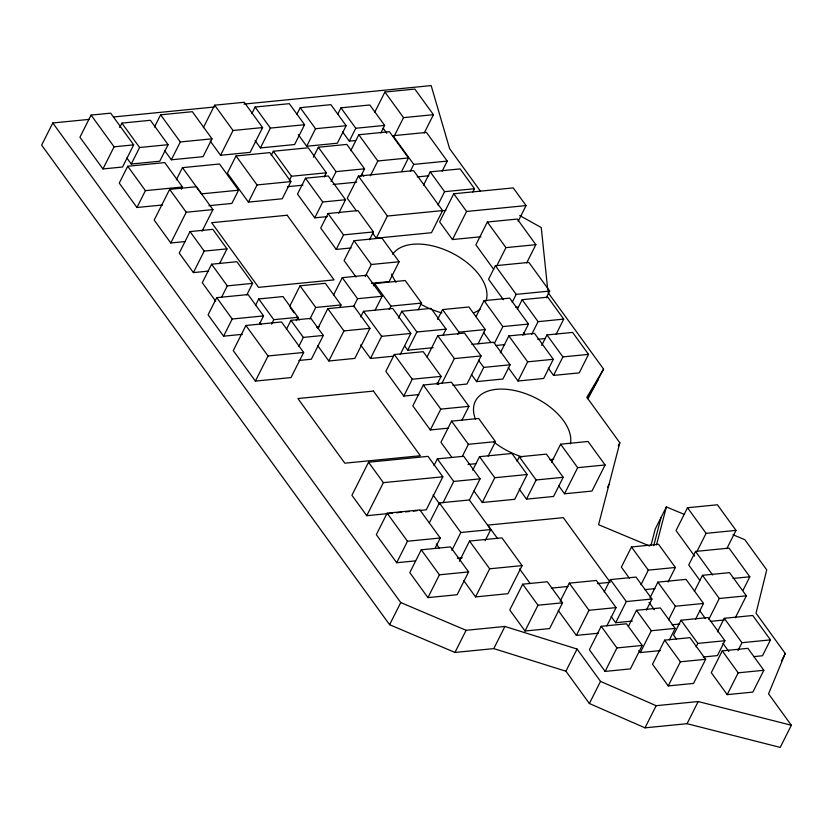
<?xml version="1.0" encoding="UTF-8"?>
<svg xmlns="http://www.w3.org/2000/svg" width="833" height="833" viewBox="0 0 833 833"><rect width="100%" height="100%" fill="white"/><g stroke="black" fill="none" stroke-linecap="round" stroke-linejoin="round"><path stroke-width="1.25" d="M548.031 292.539L603.571 369.081L586.869 397.341L619.835 442.781L598.573 524.707L649.636 546.031M651.104 544.969L655.227 529.07L666.369 506.922L684.205 514.367M653.749 545.636L661.048 517.501M656.519 544.844L666.369 506.922M732.946 534.734L744.837 539.69L766.735 569.887L756.041 613.203L785.248 653.468L768.557 693.847L791.35 725.262L780.209 747.409L687.048 723.69L645.013 727.844L589.379 703.531L565.93 671.2L493.792 648.605L454.964 652.447L389.605 624.708L41.65 145.119L52.791 122.972L88.944 119.4M91.078 115.089L79.937 137.226L102.948 168.943L122.545 167.017L133.686 144.869L110.674 113.153L91.078 115.089L114.09 146.806L133.686 144.869M119.671 127.511L121.889 123.107L150.388 120.285L168.089 144.682L159.769 161.217L131.27 164.028L126.845 157.926M102.948 168.943L114.09 146.806M181.334 189.237L182.469 186.988L164.767 162.591L127.72 166.246L119.244 183.104L136.945 207.5L162.487 204.98M131.27 164.028L139.59 147.503L168.089 144.682M154.449 127.085L160.623 114.819L192.329 111.684L212.019 138.819L203.044 156.677L171.338 159.801L164.518 150.409M136.945 207.5L145.421 190.642L182.469 186.988M171.338 159.801L180.313 141.954L212.019 138.819M202.075 231.23L212.956 209.604L196.359 186.727L169.651 189.362L154.188 220.099L170.786 242.976L184.78 241.591M176.357 179.761L182.458 167.641L219.506 163.986L238.53 190.216L231.886 203.429L208.885 205.699M203.325 127.72L214.664 105.187L244.225 102.261L262.593 127.574L250.129 152.366L220.558 155.282L210.27 141.11M170.786 242.976L186.238 212.238L212.956 209.604M220.558 155.282L233.032 130.5L262.593 127.574M219.6 263.551L226.993 248.859L212.832 229.335L190.039 231.595L179.23 253.076L193.391 272.589L208.594 271.089M251.795 113.652L255.127 107.04L289.322 103.667L304.586 124.711L294.611 144.536L260.417 147.92L255.075 140.558M236.031 155.958L227.388 173.149L248.411 202.117L282.252 198.775L290.894 181.594L269.882 152.616L236.031 155.958L257.053 184.936L290.894 181.594M193.391 272.589L204.2 251.108L226.993 248.859M260.417 147.92L270.392 128.084L304.586 124.711M246.776 294.944L252.597 283.376L236.884 261.718L211.592 264.217L202.284 282.731L215.747 301.286M271.204 155.469L273.328 151.242L308.241 147.795L326.38 172.806L324.256 177.033M248.411 202.117L257.053 184.936M296.944 114.246L300.244 107.686L330.878 104.656L346.153 125.7L337.344 143.214L306.7 146.244L298.308 134.665M259.532 323.922L263.561 315.905L248.067 294.559L216.726 297.652L208.083 314.843L223.567 336.188L242.382 334.335M221.484 297.443L227.305 285.875L252.597 283.376M289.343 180.48L291.477 176.252L326.38 172.806M306.7 146.244L315.52 128.719L346.153 125.7M313.354 157.145L318.341 147.233L346.84 144.411L364.542 168.807L360.658 176.523M223.567 336.188L232.209 319.008L263.561 315.905M338.698 213.331L345.539 199.733L328.275 175.95L305.482 178.2L297.496 194.068L314.759 217.85L327.421 216.601M337.709 114.277L340.957 107.832L369.81 104.979L384.638 125.408L380.848 132.936M255.419 305.565L258.751 298.953L282.97 296.558L298.016 317.29L296.35 320.601M245.902 325.484L233.261 350.61L255.387 381.098L291.009 377.578L303.649 352.463L281.523 321.965L245.902 325.484L268.028 355.983L303.649 352.463M342.623 131.958L349.298 141.152L355.785 128.261L384.638 125.408M331.055 181.542L336.043 171.629L364.542 168.807M314.759 217.85L322.735 201.992L345.539 199.733M350.776 150.679L358.794 134.748L389.428 131.718L408.451 157.947L401.579 171.608M374.6 112.549L384.929 92.026L414.855 89.069L433.441 114.683L424.257 132.936M271.579 324.099L273.797 319.685L298.016 317.29M369.508 239.758L373.444 231.928L357.961 210.582L328.035 213.54L320.715 228.075L336.209 249.421L351.172 247.953M289.561 306.627L300.026 285.802L325.318 283.303L341.03 304.961L339.864 307.273M255.387 381.098L268.028 355.983M372.434 232.917L376.256 238.176L431.473 232.719L442.604 210.582L413.616 170.63L358.409 176.086L347.267 198.223L356.42 210.843M286.396 329.399L290.956 320.33L310.907 318.362L323.298 335.439L311.334 359.231L298.86 360.47M370.373 175.773L377.818 160.977L408.451 157.947M336.209 249.421L343.519 234.885L373.444 231.928M394.342 135.883L403.516 117.64L433.441 114.683M309.918 319.029L315.738 307.46L341.03 304.961M298.787 346.476L303.347 337.407L323.298 335.439M371.445 283.335L389.126 281.585L399.101 261.76L381.847 237.967L354.056 240.716L344.081 260.542L356.087 277.097M333.616 294.892L342.28 277.66L366.864 275.223L382.128 296.267L375.194 310.053M317.904 328.317L327.796 308.647L353.796 306.075L369.956 328.337L354.827 358.419L328.816 360.991L317.81 345.81M376.256 238.176L387.387 216.039L442.604 210.582M410.346 171.161L413.762 164.393L447.248 161.081L426.444 132.416L392.957 135.727L413.762 164.393M365.218 276.618L371.32 264.498L399.101 261.76M353.504 306.742L357.555 298.703L382.128 296.267M328.816 360.991L343.946 330.909L369.956 328.337M423.56 185.082L430.213 171.858L460.139 168.901L474.518 188.727L472.852 192.027M373.434 285.781L374.558 283.543L405.192 280.513L421.571 303.077L418.197 309.793M360.699 316.852L363.49 311.313L392.697 308.429L410.836 333.439L400.256 354.473M442.136 171.244L447.248 161.081M437.95 204.897L444.593 191.684L474.518 188.727M389.25 309.459L390.937 306.107L421.571 303.077M360.668 344.924L370.487 358.471L381.629 336.324L410.836 333.439M518.157 221.318L526.071 205.584L513.243 187.894L453.756 193.777L439.626 221.87L452.454 239.56L480.912 236.749M398.403 318.091L401.829 311.271L431.046 308.387L446.092 329.129L443.229 334.804M437.148 384.242L441.105 376.381L423.185 351.672L394.321 354.525L385.846 371.383L403.776 396.081L418.822 394.592M452.454 239.56L466.584 211.457L526.071 205.584M404.723 346.049L407.733 350.193L416.875 332.013L446.092 329.129M437.596 319.424L442.552 309.584L468.906 306.981L485.285 329.556L478.132 343.769M526.685 262.916L535.858 244.673L517.272 219.058L487.357 222.015L475.882 244.819L493.73 269.413M419.77 510.462L426.236 509.827L442.854 476.778L428.027 456.349L368.54 462.221L351.922 495.271L366.739 515.71L392.603 513.149M403.776 396.081L412.252 379.223L441.105 376.381M427.037 357.055L437.773 335.709L464.491 333.065L481.089 355.941L466.959 384.034L452.965 385.419M461.951 420.217L468.927 406.337L451.444 382.243L423.31 385.023L412.835 405.848L430.317 429.943L448.227 428.172M457.817 334.345L458.921 332.159L485.285 329.556M366.739 515.71L383.367 482.651L442.854 476.778M546.261 297.839L549.665 291.071L528.872 262.395L495.385 265.706L488.565 279.263L503.424 299.734M496.76 265.873L505.943 247.63L535.858 244.673M441.938 383.305L454.37 358.575L481.089 355.941M476.101 316.457L484.046 300.671L509.692 298.131L528.497 324.058L522.832 335.335M435.138 548.187L440.261 538.003L419.905 509.952L387.126 513.19L376.329 534.671L396.685 562.733L415.584 560.859M430.317 429.943L440.782 409.118L468.927 406.337M488.18 456.109L495.458 441.636L478.642 418.458L451.569 421.134L440.938 442.292L451.903 457.411M512.212 302.275L516.189 294.372L549.665 291.071M494.344 343.508L502.851 326.588L528.497 324.058M433.951 465.637L437.356 458.879L463.721 456.276L480.089 478.84L469.323 500.248M471.374 374.434L476.58 381.618L483.723 367.405L510.088 364.802L493.709 342.238L471.853 344.383M517.491 308.949L522.145 299.693L547.791 297.162L563.722 319.122L556.163 334.158M500.341 352.828L508.848 335.918L534.494 333.377L553.299 359.304L543.668 378.474L518.011 381.004L508.234 367.53M396.685 562.733L407.483 541.242L440.261 538.003M462.232 456.557L468.385 444.312L495.458 441.636M429.287 522.999L439.387 502.924L469.312 499.967L490.772 529.549L485.16 540.7M510.088 364.802L502.934 379.015L476.58 381.618M442.958 502.851L453.725 481.443L480.089 478.84M421.259 549.801L409.794 572.604L427.933 597.615L457.14 594.731L468.615 571.927L450.476 546.917L421.259 549.801L439.408 574.812L468.615 571.927M531.683 334.377L538.076 321.653L563.722 319.122M389.605 624.708L400.746 602.561L52.791 122.972M472.707 470.197L479.506 456.682L511.92 453.475L527.185 474.518L514.721 499.311L482.307 502.507L473.904 490.939M518.011 381.004L527.653 361.834L553.299 359.304M541.721 345.351L546.948 334.949L572.604 332.409L588.535 354.369L579.227 372.882L553.57 375.412L548.26 368.092M427.933 597.615L439.408 574.812M451.871 550.353L460.847 532.506L490.772 529.549M482.307 502.507L494.771 477.726L527.185 474.518M459.358 561.286L469.531 541.054L501.945 537.858L522.083 565.607L507.953 593.7L475.539 596.907L463.606 580.455M553.57 375.412L562.889 356.899L588.535 354.369M517.054 461.305L519.323 456.796L546.396 454.12L563.212 477.299L553.57 496.468L526.498 499.144L519.188 489.065M475.539 596.907L489.669 568.804L522.083 565.607M526.498 499.144L536.14 479.975L563.212 477.299M454.964 652.447L466.105 630.3L504.933 626.458L577.061 649.053L600.52 681.384L656.154 705.697L698.189 701.542L791.35 725.262M551.498 462.357L560.63 444.187L588.067 441.48L605.102 464.96L591.971 491.074L564.535 493.782L558.61 485.618M603.571 369.081L587.931 398.84M564.535 493.782L577.675 467.667L605.102 464.96M522.718 584.183L509.754 609.964L525.019 631.008L549.603 628.582L562.567 602.8L547.302 581.757L522.718 584.183L537.983 605.227L562.567 602.8M493.792 648.605L504.933 626.458M525.019 631.008L537.983 605.227M618.242 445.957L619.835 442.781M607.444 487.555L609.038 484.379M560.109 601.405L569.293 583.142L596.376 580.466L616.066 607.611L606.872 625.875M558.183 610.35L576.353 635.402L588.993 610.277L616.066 607.611M604.227 591.846L610.381 579.601L636.037 577.071L651.968 599.031L646.366 610.162M565.93 671.2L577.061 649.053M668.056 582.038L675.376 567.471L658.559 544.293L631.487 546.969L621.345 567.138L629.394 578.217M601.197 626.291L589.4 649.75L605.112 671.408L630.404 668.909L642.201 645.44L626.489 623.792L601.197 626.291L616.909 647.939L642.201 645.44M611.13 616.441L615.681 622.72L626.312 601.561L651.968 599.031M640.983 584.714L648.303 570.147L675.376 567.471M605.112 671.408L616.909 647.939M726.834 548.635L736.008 530.392L717.421 504.777L687.506 507.734L676.032 530.538L694.618 556.152M589.379 703.531L600.52 681.384M628.394 626.374L636.485 610.308L660.35 607.944L675.178 628.384L669.399 639.859M649.948 597.927L657.883 582.142L686.028 579.362L703.51 603.456L695.565 619.242M638.849 650.511L640.338 652.551L651.302 630.737L675.178 628.384M743.005 590.337L749.815 576.79L729.021 548.114L695.534 551.425L688.714 564.982L699.855 580.341M696.909 551.592L706.092 533.349L736.008 530.392M668.555 619.773L675.365 606.237L703.51 603.456M664.661 640.15L652.531 664.276L668.243 685.923L693.535 683.424L705.666 659.299L689.953 637.651L664.661 640.15L680.374 661.798L705.666 659.299M694.337 591.503L702.479 575.311L729.552 572.635L746.368 595.814L735.32 617.794M703.25 656.998L717.432 655.602L724.908 640.723L708.092 617.545L681.019 620.221L673.543 635.1L676.469 639.13M645.013 727.844L656.154 705.697M668.243 685.923L680.374 661.798M708.831 619.315L719.295 598.49L746.368 595.814M696.107 646.835L697.835 643.399L724.908 640.723M717.421 631.903L724.262 618.305L752.761 615.493L770.463 639.89L762.487 655.758L753.813 656.612M722.253 650.865L711.278 672.679L727.209 694.639L752.855 692.098L763.83 670.284L747.899 648.334L722.253 650.865L738.184 672.825L763.83 670.284M687.048 723.69L698.189 701.542M737.976 650.635L741.964 642.701L770.463 639.89M727.209 694.639L738.184 672.825M781.521 660.871L785.248 653.468M587.327 398.143L598.25 379.661M113.486 116.974L214.216 107.03M243.913 104.094L431.171 85.591L449.601 148.649L480.443 191.163M349.298 141.152L355.566 140.538M238.53 190.216L201.482 193.87L182.458 167.641M287.447 186.696L302.962 185.165M333.106 184.478L356.649 182.156M417.25 176.919L428.839 175.773M442.104 210.77L445.842 210.405M515.804 307.294L518.386 307.033M316.644 327.15L319.174 326.9M407.733 350.193L433.139 347.684M537.743 339.281L545.438 338.51M495.77 345.508L504.746 344.623M370.487 358.471L393.353 356.212M468.063 464.45L475.799 463.689M396.487 512.764L401.662 512.253M405.536 511.868L409.419 511.493M413.303 511.108L417.177 510.723M457.359 558.287L462.346 557.798M551.342 588.119L567.981 586.474M597.428 583.569L608.944 582.434M733.071 578.435L749.815 576.79M644.607 589.67L654.925 588.66M615.681 622.72L632.351 621.064M672.116 624.771L679.79 624.021M710.237 621.376L724.418 619.971M576.353 635.402L598.271 633.236M640.338 652.551L660.434 650.563M400.746 602.561L466.105 630.3M519.719 215.539L541.252 227.555L547.77 289.988M487.357 222.015L505.943 247.63M687.506 507.734L706.092 533.349M384.929 92.026L403.516 117.64M453.756 193.777L466.584 211.457M430.213 171.858L444.593 191.684M522.145 299.693L538.076 321.653M546.948 334.949L562.889 356.899M495.385 265.706L516.189 294.372M695.534 551.425L712.621 574.978M383.118 128.157L386.835 133.28M702.479 575.311L719.295 598.49M523.457 332.846L524.977 334.939M724.262 618.305L741.964 642.701M484.046 300.671L502.851 326.588M508.848 335.918L527.653 361.834M340.957 107.832L355.785 128.261M358.794 134.748L377.818 160.977M699.616 610.537L705.468 618.607M722.919 643.326L728.823 651.458M483.432 332.284L490.949 342.644M560.63 444.187L577.675 467.667M362.188 174.118L363.709 176.221M657.883 582.142L675.365 606.237M631.487 546.969L648.303 570.147M681.019 620.221L697.835 643.399M358.409 176.086L387.387 216.039M300.244 107.686L315.52 128.719M442.552 309.584L458.921 332.159M478.517 360.22L483.723 367.405M649.001 602.363L654.322 609.694M318.341 147.233L336.043 171.629M437.773 335.709L454.37 358.575M636.485 610.308L651.302 630.737M610.381 579.601L626.312 601.561M519.323 456.796L536.14 479.975M610.225 582.309L563.316 517.647L487.794 525.113L497.634 538.67M354.056 240.716L371.32 264.498M255.127 107.04L270.392 128.084M305.482 178.2L322.735 201.992M401.829 311.271L416.875 332.013M328.035 213.54L343.519 234.885M374.558 283.543L390.937 306.107M273.328 151.242L291.477 176.252M437.221 382.514L438.731 384.596M479.506 456.682L494.771 477.726M569.293 583.142L588.993 610.277M451.569 421.134L468.385 444.312M423.31 385.023L440.782 409.118M342.28 277.66L357.555 298.703M214.664 105.187L233.032 130.5M363.49 311.313L381.629 336.324M394.321 354.525L412.252 379.223M519.573 568.908L530.163 583.506M437.356 458.879L453.725 481.443M327.796 308.647L343.946 330.909M300.026 285.802L315.738 307.46M160.623 114.819L180.313 141.954M469.531 541.054L489.669 568.804M439.387 502.924L460.847 532.506M433.077 494.948L439.772 504.184M290.3 307.658L294.049 312.812M297.037 316.936L299.286 320.028M290.956 320.33L303.347 337.407M258.751 298.953L273.797 319.685M436.284 543.97L439.241 548.052M368.54 462.221L383.367 482.651M121.889 123.107L139.59 147.503M169.651 189.362L186.238 212.238M259.625 322.538L261.125 324.61M190.039 231.595L204.2 251.108M211.592 264.217L227.305 285.875M387.126 513.19L407.483 541.242M127.72 166.246L145.421 190.642M216.726 297.652L232.209 319.008M553.81 459.025A52.323 29.936 26.7 0 1 550.019 459.795M522.041 456.869A52.323 29.936 26.7 0 1 493.844 442.042M475.435 419.114A52.323 29.936 26.7 0 1 518.355 391.406A52.323 29.936 26.7 0 1 570.386 443.874M480.1 309.241A52.323 29.936 26.7 0 1 473.488 312.916M441.938 312.906A52.323 29.936 26.7 0 1 420.176 303.858M396.05 282.356A52.323 29.936 26.7 0 1 391.645 274.078M392.687 254.294A52.323 29.936 26.7 0 1 451.673 252.857A52.323 29.936 26.7 0 1 485.993 301.036M287.166 215.237L211.644 222.703L258.553 287.354L334.075 279.898L287.166 215.237M373.434 391.083L297.912 398.538L344.82 463.19L420.342 455.734L373.434 391.083"/></g></svg>
